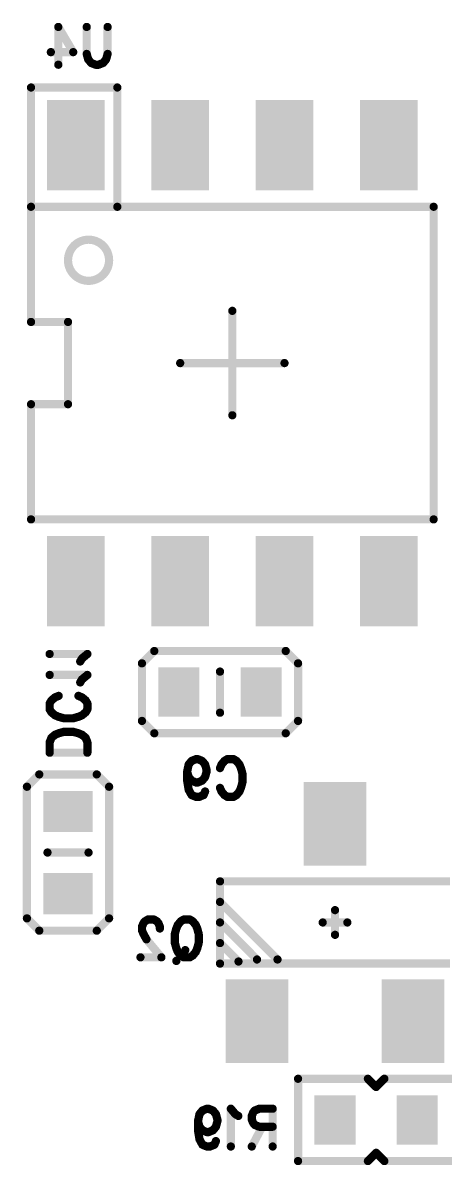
# Model space of a CAD drawing. Extents: x 100 to 134.1, y 89.8 to 141.6.
# Drawn here: x 109.45 to 114.59, y 113.25 to 127.14 of the extents above; entities that cross this region are included whole.
import ezdxf

# ---------------------------------------------------------------- set-up
doc = ezdxf.new("R2010")
doc.units = 0
doc.layers.get('0').update_dxf_attribs({"linetype": 'CONTINUOUS'})
doc.layers.add('MASK-BOTTOM_PHO', color=5, linetype='CONTINUOUS')
doc.layers.add('SILK-BOTTOM_PHO', color=14, linetype='CONTINUOUS')

# ---------------------------------------------------------------- blocks, each defined once
blk = doc.blocks.new('SQUARE_7')
blk.add_solid([(0.381, 0.381), (0.381, -0.381), (-0.381, 0.381), (-0.381, -0.381)])
blk = doc.blocks.new('SQUARE_10')
blk.add_solid([(0.350012, 0.350012), (0.350012, -0.350012), (-0.350012, 0.350012), (-0.350012, -0.350012)])
blk = doc.blocks.new('SQUARE_16')
blk.add_solid([(0.250062, 0.250062), (0.250062, -0.250062), (-0.250062, 0.250062), (-0.250062, -0.250062)])
blk = doc.blocks.new('ROUND_1')
at = {"const_width": 0.050038}
blk.add_lwpolyline([(-0.025018, 0, 1), (0.025018, 0, 1)], format="xyb", close=True, dxfattribs=at)

msp = doc.modelspace()

# ---------------------------------------------------------------- linework, layer by layer
at = {"layer": 'MASK-BOTTOM_PHO'}
for points, const_width in [([(110.09503, 125.849888), (110.09503, 125.450092)], 0.700024), ([(111.36503, 125.849888), (111.36503, 125.450092)], 0.700024), ([(112.63503, 125.849888), (112.63503, 125.450092)], 0.700024), ([(113.90503, 125.849888), (113.90503, 125.450092)], 0.700024), ([(110.09503, 120.549924), (110.09503, 120.149874)], 0.700024), ([(111.36503, 120.549924), (111.36503, 120.149874)], 0.700024), ([(112.63503, 120.549924), (112.63503, 120.149874)], 0.700024), ([(113.90503, 120.549924), (113.90503, 120.149874)], 0.700024), ([(111.350044, 118.949978), (111.350044, 119.050054)], 0.500124), ([(112.350042, 118.949978), (112.350042, 119.050054)], 0.500124), ([(113.249964, 117.27307), (113.249964, 117.52707)], 0.762), ([(110.050072, 117.54993), (109.949996, 117.54993)], 0.500124), ([(110.050072, 116.549932), (109.949996, 116.549932)], 0.500124), ([(112.300004, 114.873024), (112.300004, 115.127024)], 0.762), ([(114.199924, 114.873024), (114.199924, 115.127024)], 0.762), ([(113.249964, 113.849912), (113.249964, 113.75009)], 0.500124), ([(114.249962, 113.849912), (114.249962, 113.75009)], 0.500124)]:
    msp.add_lwpolyline(points, dxfattribs=dict(at, const_width=const_width))
at = {"layer": 'SILK-BOTTOM_PHO', "const_width": 0.100076}
for points in [[(109.881924, 127.085852), (110.063534, 126.779782)], [(109.881924, 127.085852), (109.881924, 126.62662)], [(110.227364, 126.757938), (110.227364, 127.085852)], [(110.481872, 127.085852), (110.481872, 126.757938)], [(110.063534, 126.779782), (109.790992, 126.779782)], [(110.245398, 126.692152), (110.227364, 126.757938)], [(110.481872, 126.757938), (110.463584, 126.692152)], [(110.28172, 126.648464), (110.245398, 126.692152)], [(110.33633, 126.62662), (110.28172, 126.648464)], [(110.372652, 126.62662), (110.33633, 126.62662)], [(110.427262, 126.648464), (110.372652, 126.62662)], [(110.463584, 126.692152), (110.427262, 126.648464)], [(109.549946, 124.899928), (109.549946, 126.350014)], [(109.549946, 126.350014), (110.599982, 126.350014)], [(110.599982, 126.350014), (110.599982, 124.899928)], [(110.599982, 124.899928), (109.549946, 124.899928)], [(109.549946, 124.899928), (114.450114, 124.899928)], [(109.549946, 123.49988), (109.549946, 124.899928)], [(114.450114, 124.899928), (114.450114, 121.100088)], [(112.00003, 122.365008), (112.00003, 123.635008)], [(110.000034, 123.49988), (109.549946, 123.49988)], [(110.000034, 122.499882), (110.000034, 123.49988)], [(111.36503, 123.000008), (112.63503, 123.000008)], [(109.549946, 121.100088), (109.549946, 122.499882)], [(109.549946, 122.499882), (110.000034, 122.499882)], [(114.450114, 121.100088), (109.549946, 121.100088)], [(110.236, 119.463566), (109.776514, 119.463566)], [(110.14837, 119.372634), (110.170214, 119.40921)], [(110.170214, 119.40921), (110.236, 119.463566)], [(110.899956, 119.350028), (111.05007, 119.499888)], [(111.05007, 119.499888), (112.650016, 119.499888)], [(112.650016, 119.499888), (112.799876, 119.350028)], [(110.899956, 118.650004), (110.899956, 119.350028)], [(111.849916, 118.75008), (111.849916, 119.249952)], [(112.799876, 119.350028), (112.799876, 118.650004)], [(110.236, 119.209058), (109.776514, 119.209058)], [(110.14837, 119.118126), (110.170214, 119.154448)], [(110.170214, 119.154448), (110.236, 119.209058)], [(109.8423, 118.936262), (109.885988, 118.95455)], [(110.126526, 118.95455), (110.170214, 118.936262)], [(109.776514, 118.863618), (109.798358, 118.89994)], [(109.776514, 118.790974), (109.776514, 118.863618)], [(109.798358, 118.89994), (109.8423, 118.936262)], [(110.170214, 118.936262), (110.214156, 118.89994)], [(110.214156, 118.89994), (110.236, 118.863618)], [(110.236, 118.863618), (110.236, 118.790974)], [(109.798358, 118.754652), (109.776514, 118.790974)], [(109.8423, 118.718076), (109.798358, 118.754652)], [(109.885988, 118.700042), (109.8423, 118.718076)], [(109.95152, 118.681754), (109.885988, 118.700042)], [(110.060994, 118.681754), (109.95152, 118.681754)], [(110.126526, 118.700042), (110.060994, 118.681754)], [(110.170214, 118.718076), (110.126526, 118.700042)], [(110.214156, 118.754652), (110.170214, 118.718076)], [(110.236, 118.790974), (110.214156, 118.754652)], [(111.05007, 118.49989), (110.899956, 118.650004)], [(112.799876, 118.650004), (112.650016, 118.49989)], [(109.798358, 118.445534), (109.776514, 118.390924)], [(109.8423, 118.481856), (109.798358, 118.445534)], [(109.885988, 118.49989), (109.8423, 118.481856)], [(109.95152, 118.518178), (109.885988, 118.49989)], [(110.060994, 118.518178), (109.95152, 118.518178)], [(110.126526, 118.49989), (110.060994, 118.518178)], [(110.170214, 118.481856), (110.126526, 118.49989)], [(110.214156, 118.445534), (110.170214, 118.481856)], [(110.236, 118.390924), (110.214156, 118.445534)], [(112.650016, 118.49989), (111.05007, 118.49989)], [(109.776514, 118.390924), (109.776514, 118.26367)], [(110.236, 118.26367), (109.776514, 118.26367)], [(110.236, 118.26367), (110.236, 118.390924)], [(111.468154, 118.120414), (111.45012, 118.032784)], [(111.504476, 118.164102), (111.468154, 118.120414)], [(111.559086, 118.185946), (111.504476, 118.164102)], [(111.577374, 118.185946), (111.559086, 118.185946)], [(111.63173, 118.164102), (111.577374, 118.185946)], [(111.668306, 118.120414), (111.63173, 118.164102)], [(111.68634, 118.054628), (111.668306, 118.120414)], [(111.849916, 118.076472), (111.868204, 118.120414)], [(111.868204, 118.120414), (111.904526, 118.164102)], [(111.904526, 118.164102), (111.940848, 118.185946)], [(111.940848, 118.185946), (112.013746, 118.185946)], [(112.013746, 118.185946), (112.050068, 118.164102)], [(112.050068, 118.164102), (112.08639, 118.120414)], [(112.08639, 118.120414), (112.104424, 118.076472)], [(109.499908, 117.849904), (109.650022, 118.000018)], [(109.650022, 118.000018), (110.350046, 118.000018)], [(110.350046, 118.000018), (110.499906, 117.849904)], [(111.45012, 118.032784), (111.468154, 117.967252)], [(111.45012, 118.032784), (111.45012, 117.923564)], [(111.668306, 117.967252), (111.68634, 118.032784)], [(111.68634, 118.032784), (111.68634, 118.054628)], [(112.104424, 118.076472), (112.122712, 118.01094)], [(112.122712, 118.01094), (112.122712, 117.901466)], [(109.499908, 116.249958), (109.499908, 117.849904)], [(110.499906, 117.849904), (110.499906, 116.249958)], [(111.45012, 117.923564), (111.468154, 117.81409)], [(111.468154, 117.967252), (111.504476, 117.923564)], [(111.504476, 117.923564), (111.559086, 117.901466)], [(111.559086, 117.901466), (111.577374, 117.901466)], [(111.577374, 117.901466), (111.63173, 117.923564)], [(111.63173, 117.923564), (111.668306, 117.967252)], [(112.122712, 117.901466), (112.104424, 117.835934)], [(111.468154, 117.81409), (111.504476, 117.748558)], [(111.504476, 117.748558), (111.559086, 117.72646)], [(111.559086, 117.72646), (111.595408, 117.72646)], [(111.595408, 117.72646), (111.650018, 117.748558)], [(111.650018, 117.748558), (111.668306, 117.792246)], [(111.868204, 117.792246), (111.849916, 117.835934)], [(111.904526, 117.748558), (111.868204, 117.792246)], [(111.940848, 117.72646), (111.904526, 117.748558)], [(112.013746, 117.72646), (111.940848, 117.72646)], [(112.050068, 117.748558), (112.013746, 117.72646)], [(112.08639, 117.792246), (112.050068, 117.748558)], [(112.104424, 117.835934), (112.08639, 117.792246)], [(110.24997, 117.050058), (109.750098, 117.050058)], [(111.849916, 115.700048), (111.849916, 116.700046)], [(111.849916, 116.700046), (114.650012, 116.700046)], [(111.85017, 116.45011), (112.54994, 115.750086)], [(113.249964, 116.350034), (113.249964, 116.049806)], [(109.650022, 116.100098), (109.499908, 116.249958)], [(110.499906, 116.249958), (110.350046, 116.100098)], [(110.918244, 116.1923), (110.899956, 116.148358)], [(110.936278, 116.214144), (110.918244, 116.1923)], [(110.9726, 116.235988), (110.936278, 116.214144)], [(111.045498, 116.235988), (110.9726, 116.235988)], [(111.08182, 116.214144), (111.045498, 116.235988)], [(111.100108, 116.1923), (111.08182, 116.214144)], [(111.118142, 116.148358), (111.100108, 116.1923)], [(111.336328, 116.170202), (111.37265, 116.214144)], [(111.37265, 116.214144), (111.408972, 116.235988)], [(111.408972, 116.235988), (111.48187, 116.235988)], [(111.48187, 116.235988), (111.518192, 116.214144)], [(111.518192, 116.214144), (111.554514, 116.170202)], [(111.849916, 116.200174), (112.300004, 115.750086)], [(113.400078, 116.19992), (113.09985, 116.19992)], [(110.350046, 116.100098), (109.650022, 116.100098)], [(110.899956, 116.148358), (110.899956, 116.10467)], [(110.899956, 116.10467), (110.918244, 116.060982)], [(110.918244, 116.060982), (110.954566, 115.995196)], [(111.118142, 116.126514), (111.118142, 116.148358)], [(111.300006, 116.060982), (111.318294, 116.126514)], [(111.300006, 115.951508), (111.300006, 116.060982)], [(111.318294, 116.126514), (111.336328, 116.170202)], [(111.554514, 116.170202), (111.572802, 116.126514)], [(111.572802, 116.126514), (111.590836, 116.060982)], [(111.590836, 116.060982), (111.590836, 115.951508)], [(110.954566, 115.995196), (111.13643, 115.776502)], [(111.318294, 115.885976), (111.300006, 115.951508)], [(111.590836, 115.951508), (111.572802, 115.885976)], [(111.849916, 115.949984), (112.07496, 115.72494)], [(111.13643, 115.776502), (110.881922, 115.776502)], [(111.336328, 115.842288), (111.318294, 115.885976)], [(111.42726, 115.864132), (111.318294, 115.732814)], [(111.37265, 115.798346), (111.336328, 115.842288)], [(111.408972, 115.776502), (111.37265, 115.798346)], [(111.48187, 115.776502), (111.408972, 115.776502)], [(111.518192, 115.798346), (111.48187, 115.776502)], [(111.554514, 115.842288), (111.518192, 115.798346)], [(111.572802, 115.885976), (111.554514, 115.842288)], [(114.650012, 115.700048), (111.849916, 115.700048)], [(112.799876, 113.300002), (112.799876, 114.3)], [(112.799876, 114.3), (113.650014, 114.3)], [(113.650014, 114.3), (113.75009, 114.199924)], [(113.75009, 114.199924), (113.849912, 114.3)], [(113.849912, 114.3), (114.70005, 114.3)], [(111.59998, 113.870232), (111.581692, 113.782856)], [(111.636302, 113.914174), (111.59998, 113.870232)], [(111.690912, 113.936018), (111.636302, 113.914174)], [(111.7092, 113.936018), (111.690912, 113.936018)], [(111.763556, 113.914174), (111.7092, 113.936018)], [(111.799878, 113.870232), (111.763556, 113.914174)], [(111.818166, 113.8047), (111.799878, 113.870232)], [(112.036352, 113.870232), (111.981742, 113.936018)], [(111.981742, 113.936018), (111.981742, 113.476532)], [(112.072674, 113.848388), (112.036352, 113.870232)], [(112.254538, 113.892076), (112.23625, 113.848388)], [(112.23625, 113.848388), (112.23625, 113.8047)], [(112.272826, 113.914174), (112.254538, 113.892076)], [(112.327182, 113.936018), (112.272826, 113.914174)], [(112.491012, 113.936018), (112.327182, 113.936018)], [(112.491012, 113.936018), (112.491012, 113.476532)], [(111.581692, 113.782856), (111.59998, 113.71707)], [(111.581692, 113.782856), (111.581692, 113.673382)], [(111.59998, 113.71707), (111.636302, 113.673382)], [(111.763556, 113.673382), (111.799878, 113.71707)], [(111.799878, 113.71707), (111.818166, 113.782856)], [(111.818166, 113.782856), (111.818166, 113.8047)], [(112.23625, 113.8047), (112.254538, 113.761012)], [(112.363758, 113.71707), (112.23625, 113.476532)], [(112.254538, 113.761012), (112.272826, 113.739168)], [(112.272826, 113.739168), (112.327182, 113.71707)], [(112.327182, 113.71707), (112.491012, 113.71707)], [(111.581692, 113.673382), (111.59998, 113.564162)], [(111.59998, 113.564162), (111.636302, 113.498376)], [(111.636302, 113.673382), (111.690912, 113.651538)], [(111.690912, 113.651538), (111.7092, 113.651538)], [(111.7092, 113.651538), (111.763556, 113.673382)], [(111.781844, 113.498376), (111.799878, 113.542064)], [(111.636302, 113.498376), (111.690912, 113.476532)], [(111.690912, 113.476532), (111.727234, 113.476532)], [(111.727234, 113.476532), (111.781844, 113.498376)], [(113.75009, 113.400078), (113.650014, 113.300002)], [(113.849912, 113.300002), (113.75009, 113.400078)], [(113.650014, 113.300002), (112.799876, 113.300002)], [(114.70005, 113.300002), (113.849912, 113.300002)]]:
    msp.add_lwpolyline(points, dxfattribs=at)
msp.add_lwpolyline([(110.000034, 124.249942, 1), (110.499906, 124.249942, 1)], format="xyb", close=True, dxfattribs=at)

# ---------------------------------------------------------------- block references
at = {"layer": 'MASK-BOTTOM_PHO'}
for name, p in [('SQUARE_10', (110.09503, 125.849888)), ('SQUARE_10', (111.36503, 125.849888)), ('SQUARE_10', (112.63503, 125.849888)), ('SQUARE_10', (113.90503, 125.849888)), ('SQUARE_10', (110.09503, 125.450092)), ('SQUARE_10', (111.36503, 125.450092)), ('SQUARE_10', (112.63503, 125.450092)), ('SQUARE_10', (113.90503, 125.450092)), ('SQUARE_10', (110.09503, 120.549924)), ('SQUARE_10', (111.36503, 120.549924)), ('SQUARE_10', (112.63503, 120.549924)), ('SQUARE_10', (113.90503, 120.549924)), ('SQUARE_10', (110.09503, 120.149874)), ('SQUARE_10', (111.36503, 120.149874)), ('SQUARE_10', (112.63503, 120.149874)), ('SQUARE_10', (113.90503, 120.149874)), ('SQUARE_16', (111.350044, 119.050054)), ('SQUARE_16', (112.350042, 119.050054)), ('SQUARE_16', (111.350044, 118.949978)), ('SQUARE_16', (112.350042, 118.949978)), ('SQUARE_7', (113.249964, 117.52707)), ('SQUARE_16', (109.949996, 117.54993)), ('SQUARE_16', (110.050072, 117.54993)), ('SQUARE_7', (113.249964, 117.27307)), ('SQUARE_16', (109.949996, 116.549932)), ('SQUARE_16', (110.050072, 116.549932)), ('SQUARE_7', (112.300004, 115.127024)), ('SQUARE_7', (114.199924, 115.127024)), ('SQUARE_7', (112.300004, 114.873024)), ('SQUARE_7', (114.199924, 114.873024)), ('SQUARE_16', (113.249964, 113.849912)), ('SQUARE_16', (114.249962, 113.849912)), ('SQUARE_16', (113.249964, 113.75009)), ('SQUARE_16', (114.249962, 113.75009))]:
    msp.add_blockref(name, p, dxfattribs=at)
at = {"layer": 'SILK-BOTTOM_PHO'}
for p in [(109.881924, 127.085852), (109.881924, 127.085852), (110.227364, 127.085852), (110.481872, 127.085852), (109.790992, 126.779782), (110.063534, 126.779782), (110.227364, 126.757938), (110.481872, 126.757938), (109.881924, 126.62662), (110.245398, 126.692152), (110.28172, 126.648464), (110.33633, 126.62662), (110.372652, 126.62662), (110.427262, 126.648464), (110.463584, 126.692152), (109.549946, 126.350014), (110.599982, 126.350014), (109.549946, 124.899928), (109.549946, 124.899928), (109.549946, 124.899928), (110.599982, 124.899928), (114.450114, 124.899928), (112.00003, 123.635008), (109.549946, 123.49988), (110.000034, 123.49988), (111.36503, 123.000008), (112.63503, 123.000008), (109.549946, 122.499882), (110.000034, 122.499882), (112.00003, 122.365008), (109.549946, 121.100088), (114.450114, 121.100088), (109.776514, 119.463566), (110.14837, 119.372634), (110.170214, 119.40921), (110.236, 119.463566), (111.05007, 119.499888), (112.650016, 119.499888), (112.650016, 119.499888), (110.899956, 119.350028), (111.849916, 119.249952), (112.799876, 119.350028), (109.776514, 119.209058), (110.14837, 119.118126), (110.170214, 119.154448), (110.236, 119.209058), (109.885988, 118.95455), (110.126526, 118.95455), (109.776514, 118.863618), (109.798358, 118.89994), (109.8423, 118.936262), (110.170214, 118.936262), (110.214156, 118.89994), (110.236, 118.863618), (109.776514, 118.790974), (109.798358, 118.754652), (109.8423, 118.718076), (109.885988, 118.700042), (109.95152, 118.681754), (110.060994, 118.681754), (110.126526, 118.700042), (110.170214, 118.718076), (110.214156, 118.754652), (110.236, 118.790974), (111.849916, 118.75008), (110.899956, 118.650004), (112.799876, 118.650004), (109.798358, 118.445534), (109.8423, 118.481856), (109.885988, 118.49989), (109.95152, 118.518178), (110.060994, 118.518178), (110.126526, 118.49989), (110.170214, 118.481856), (110.214156, 118.445534), (111.05007, 118.49989), (112.650016, 118.49989), (109.776514, 118.390924), (109.776514, 118.26367), (109.776514, 118.26367), (110.236, 118.390924), (110.236, 118.26367), (110.236, 118.26367), (111.468154, 118.120414), (111.504476, 118.164102), (111.559086, 118.185946), (111.577374, 118.185946), (111.63173, 118.164102), (111.668306, 118.120414), (111.868204, 118.120414), (111.904526, 118.164102), (111.940848, 118.185946), (112.013746, 118.185946), (112.050068, 118.164102), (112.08639, 118.120414), (109.650022, 118.000018), (110.350046, 118.000018), (111.45012, 118.032784), (111.45012, 118.032784), (111.68634, 118.054628), (111.68634, 118.032784), (111.849916, 118.076472), (112.104424, 118.076472), (112.122712, 118.01094), (109.499908, 117.849904), (109.499908, 117.849904), (110.499906, 117.849904), (111.45012, 117.923564), (111.45012, 117.923564), (111.468154, 117.967252), (111.504476, 117.923564), (111.504476, 117.923564), (111.559086, 117.901466), (111.577374, 117.901466), (111.63173, 117.923564), (111.63173, 117.923564), (111.668306, 117.967252), (112.122712, 117.901466), (111.468154, 117.81409), (111.504476, 117.748558), (111.559086, 117.72646), (111.595408, 117.72646), (111.650018, 117.748558), (111.668306, 117.792246), (111.849916, 117.835934), (111.868204, 117.792246), (111.904526, 117.748558), (111.940848, 117.72646), (112.013746, 117.72646), (112.050068, 117.748558), (112.08639, 117.792246), (112.104424, 117.835934), (109.750098, 117.050058), (110.24997, 117.050058), (111.849916, 116.700046), (111.85017, 116.45011), (113.249964, 116.350034), (109.499908, 116.249958), (110.499906, 116.249958), (110.918244, 116.1923), (110.936278, 116.214144), (110.9726, 116.235988), (110.9726, 116.235988), (111.045498, 116.235988), (111.08182, 116.214144), (111.100108, 116.1923), (111.37265, 116.214144), (111.408972, 116.235988), (111.48187, 116.235988), (111.48187, 116.235988), (111.518192, 116.214144), (111.849916, 116.200174), (113.09985, 116.19992), (113.400078, 116.19992), (109.650022, 116.100098), (110.350046, 116.100098), (110.899956, 116.148358), (110.899956, 116.10467), (110.918244, 116.060982), (111.118142, 116.148358), (111.118142, 116.126514), (111.300006, 116.060982), (111.318294, 116.126514), (111.336328, 116.170202), (111.554514, 116.170202), (111.572802, 116.126514), (111.590836, 116.060982), (113.249964, 116.049806), (110.954566, 115.995196), (111.300006, 115.951508), (111.590836, 115.951508), (111.849916, 115.949984), (110.881922, 115.776502), (111.13643, 115.776502), (111.318294, 115.885976), (111.336328, 115.842288), (111.37265, 115.798346), (111.408972, 115.776502), (111.42726, 115.864132), (111.48187, 115.776502), (111.518192, 115.798346), (111.554514, 115.842288), (111.572802, 115.885976), (111.318294, 115.732814), (111.849916, 115.700048), (112.07496, 115.72494), (112.300004, 115.750086), (112.54994, 115.750086), (112.799876, 114.3), (113.650014, 114.3), (113.849912, 114.3), (113.75009, 114.199924), (111.59998, 113.870232), (111.636302, 113.914174), (111.690912, 113.936018), (111.7092, 113.936018), (111.763556, 113.914174), (111.799878, 113.870232), (111.981742, 113.936018), (112.036352, 113.870232), (112.072674, 113.848388), (112.23625, 113.848388), (112.254538, 113.892076), (112.272826, 113.914174), (112.327182, 113.936018), (112.491012, 113.936018), (112.491012, 113.936018), (111.581692, 113.782856), (111.581692, 113.782856), (111.59998, 113.71707), (111.799878, 113.71707), (111.818166, 113.8047), (111.818166, 113.782856), (112.23625, 113.8047), (112.254538, 113.761012), (112.272826, 113.739168), (112.327182, 113.71707), (112.363758, 113.71707), (112.491012, 113.71707), (111.581692, 113.673382), (111.59998, 113.564162), (111.636302, 113.673382), (111.690912, 113.651538), (111.7092, 113.651538), (111.763556, 113.673382), (111.799878, 113.542064), (111.636302, 113.498376), (111.690912, 113.476532), (111.727234, 113.476532), (111.781844, 113.498376), (111.981742, 113.476532), (112.23625, 113.476532), (112.491012, 113.476532), (113.75009, 113.400078), (112.799876, 113.300002), (112.799876, 113.300002), (113.650014, 113.300002), (113.849912, 113.300002)]:
    msp.add_blockref('ROUND_1', p, dxfattribs=at)

doc.saveas('drawing.dxf')
